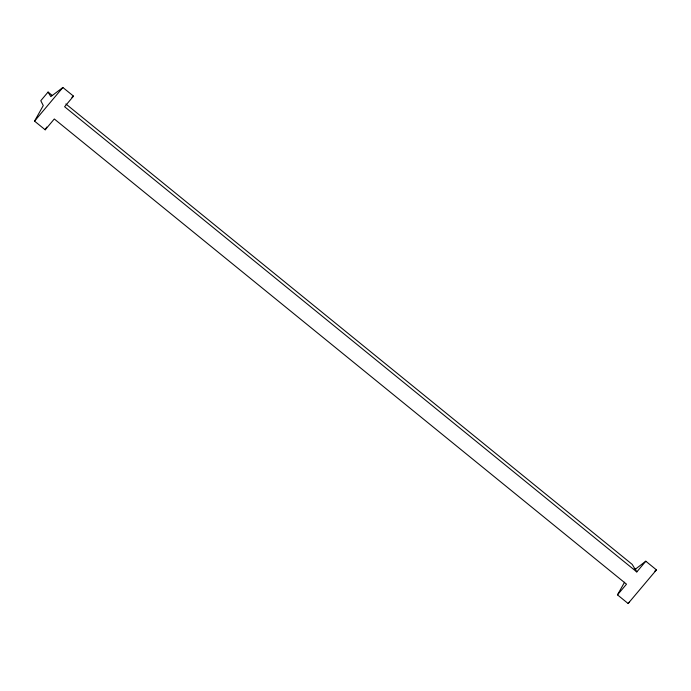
<?xml version="1.0" encoding="UTF-8"?>
<svg xmlns="http://www.w3.org/2000/svg" width="691" height="691" viewBox="0 0 691 691"><rect width="100%" height="100%" fill="white"/><g stroke="black" fill="none" stroke-linecap="round" stroke-linejoin="round"><path stroke-width="1.04" d="M624.543 582.245L617.478 594.856L628.128 603.511L656.45 569.876L645.8 561.213L635.193 569.306M617.478 594.856L626.504 584.171L54.304 118.973L45.2 129.796L34.55 121.132L43.274 105.55L40.786 100.705L48.068 92.067L52.17 95.401M45.2 129.796L46.729 127.066M48.068 92.067L50.832 96.602L62.864 87.489L73.514 96.144L64.6 106.734L636.8 571.941L645.8 561.213M34.55 121.132L62.864 87.489M628.128 603.511L629.423 601.982M654.835 571.103L656.45 569.876M71.899 97.371L73.514 96.144M65.87 103.97L632.187 564.374L636.8 571.941M634.183 568.581L635.824 569.92"/></g></svg>
